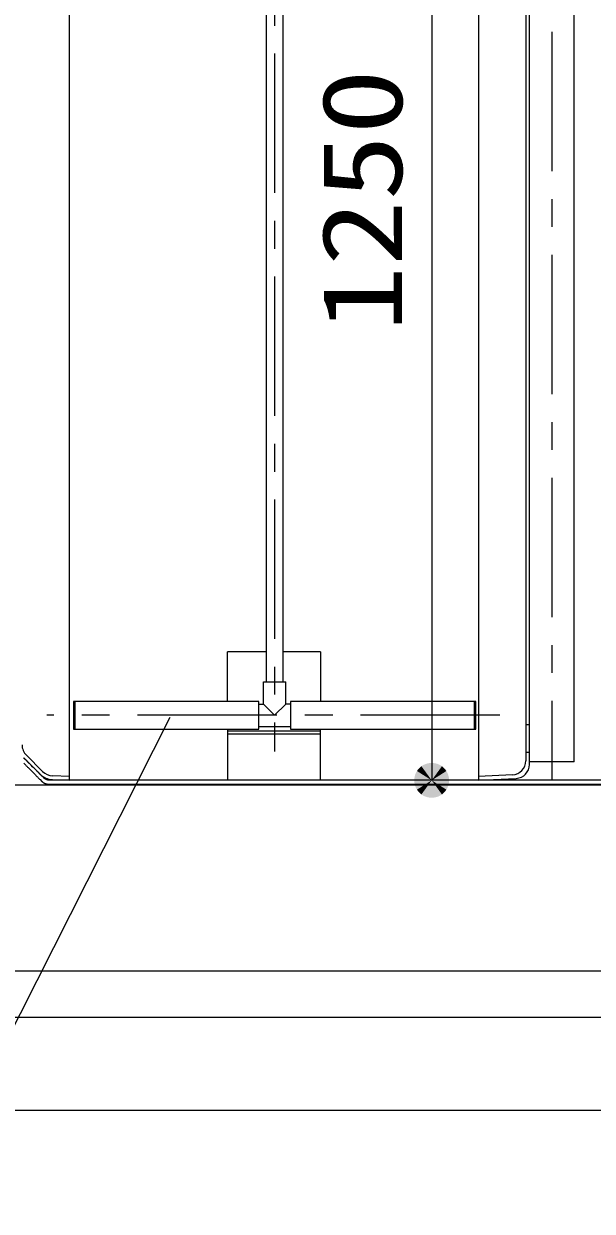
# Model space of a CAD drawing. Units: millimetres, scale not verified. Extents: x -23521 to 8910, y -6308 to 6308.
# Drawn here: x -3885 to -3273, y -3975 to -2697 of the extents above; entities that cross this region are included whole.
import ezdxf
from ezdxf.enums import TextEntityAlignment as Align

# ---------------------------------------------------------------- set-up
doc = ezdxf.new("R2010")
doc.units = ezdxf.units.MM
doc.header["$LTSCALE"] = 30
doc.linetypes.add('CHAIN1', pattern=[8, 5, -1, 1, -1])
for name, color, linetype, lineweight in [('0-1_空気管', 3, 'Continuous', 25), ('0-E_機器', 2, 'Continuous', 25), ('1-8_00クル-フ-6寸法', 132, 'Continuous', 25)]:
    doc.layers.add(name, color=color, linetype=linetype, lineweight=lineweight)
doc.styles.add('ＭＳ ゴシック', font='')
doc.styles.get('ＭＳ ゴシック').set_extended_font_data('MS Gothic')

msp = doc.modelspace()

# ---------------------------------------------------------------- linework, layer by layer
at = {"layer": '0-1_空気管', "linetype": 'CHAIN1'}
for p, q in [((-3316.65, -1985.5), (-3316.65, -3511.09)), ((-3614.84, -2008.89), (-3614.84, -3480.09)), ((-3372.4, -3441.09), (-3860.09, -3441.09))]:
    msp.add_line(p, q, dxfattribs=at)
at = {"layer": '0-1_空気管'}
for p, q in [((-3623.84, -2083.89), (-3623.84, -3405.09)), ((-3605.84, -3405.09), (-3605.84, -2085.81)), ((-3395.65, -2088.21), (-3395.65, -3511.09)), ((-3344.65, -2098.21), (-3344.65, -3490.18)), ((-3340.65, -3493.97), (-3340.65, -2098.21)), ((-3340.65, -3491.09), (-3340.65, -2180.09)), ((-3292.65, -3491.09), (-3292.65, -2180.09)), ((-3665.65, -3426.09), (-3665.65, -3372.97)), ((-3623.84, -3372.97), (-3665.65, -3372.97)), ((-3565.65, -3372.97), (-3605.84, -3372.97)), ((-3565.65, -3372.97), (-3565.65, -3426.09)), ((-3626.84, -3405.09), (-3602.84, -3405.09)), ((-3626.84, -3429.09), (-3626.84, -3405.09)), ((-3602.84, -3429.09), (-3602.84, -3405.09)), ((-3831.34, -3426.09), (-3831.34, -3456.09)), ((-3829.84, -3426.09), (-3829.84, -3456.09)), ((-3631.84, -3429.09), (-3626.84, -3429.09)), ((-3597.84, -3429.09), (-3602.84, -3429.09)), ((-3398.34, -3426.09), (-3597.84, -3426.09)), ((-3399.84, -3456.09), (-3399.84, -3426.09)), ((-3398.34, -3456.09), (-3398.34, -3426.09)), ((-3831.34, -3456.09), (-3631.84, -3456.09)), ((-3665.65, -3456.09), (-3665.65, -3511.09)), ((-3565.65, -3458.09), (-3665.65, -3458.09)), ((-3665.65, -3461.09), (-3565.65, -3461.09)), ((-3631.84, -3453.09), (-3597.84, -3453.09)), ((-3565.65, -3511.09), (-3565.65, -3456.09)), ((-3344.65, -3451.09), (-3340.65, -3451.09)), ((-3884.79, -3486.95), (-3867.29, -3504.45)), ((-3864.46, -3501.62), (-3881.96, -3484.12)), ((-3340.65, -3481.09), (-3344.65, -3481.09)), ((-3292.65, -3491.09), (-3340.65, -3491.09)), ((-3835.65, -3507.08), (-3853.84, -3506.29)), ((-3411.06, -3511.09), (-3490.42, -3511.09)), ((-3358.86, -3505.16), (-3395.65, -3507.08)), ((-3395.65, -3511.09), (-3354.86, -3508.95))]:
    msp.add_line(p, q, dxfattribs=at)
for points in [[(-3854.02, -3510.29), (-3835.65, -3511.09), (-3835.65, -2271.09)], [(-3631.84, -3456.09), (-3631.84, -3426.09), (-3831.34, -3426.09)], [(-3626.84, -3429.09), (-3614.84, -3441.09), (-3602.84, -3429.09)], [(-3597.84, -3426.09), (-3597.84, -3456.09), (-3398.34, -3456.09)], [(-3727.75, -3443.46), (-3996.12, -3974.87), (-4362.95, -3974.87)], [(-3864.25, -3507.5), (-3865.25, -3506.49), (-3865.67, -3506.07), (-3866.12, -3505.62), (-3866.6, -3505.14), (-3868.1, -3503.64), (-3868.61, -3503.13), (-3870.25, -3501.5), (-3870.85, -3500.9), (-3872.92, -3498.83), (-3873.69, -3498.06), (-3874.49, -3497.26), (-3875.29, -3496.46), (-3876.88, -3494.88), (-3877.63, -3494.13), (-3878.32, -3493.43), (-3878.97, -3492.8), (-3881.05, -3490.71), (-3881.5, -3490.27), (-3883.18, -3488.59), (-3883.58, -3488.19), (-3884.9, -3486.86)], [(-3884.87, -3492.55), (-3884.51, -3492.92), (-3884.12, -3493.3), (-3882.52, -3494.9), (-3882.09, -3495.33), (-3881.64, -3495.78), (-3881.16, -3496.25), (-3880.64, -3496.77), (-3880.08, -3497.33), (-3878.07, -3499.34), (-3877.32, -3500.09), (-3876.55, -3500.86), (-3874.25, -3503.15), (-3873.54, -3503.86), (-3872.26, -3505.14), (-3871.68, -3505.72), (-3870.61, -3506.8), (-3870.1, -3507.3), (-3869.61, -3507.79), (-3869.12, -3508.28), (-3867.7, -3509.7), (-3867.26, -3510.14), (-3865.23, -3512.17), (-3865.07, -3512.32), (-3864.93, -3512.46), (-3864.84, -3512.55), (-3864.74, -3512.65), (-3864.63, -3512.75), (-3864.51, -3512.85), (-3864.39, -3512.96), (-3864.26, -3513.07)], [(-3864.26, -3513.07), (-3864.13, -3513.17), (-3864, -3513.27), (-3863.86, -3513.37), (-3863.71, -3513.47), (-3863.54, -3513.57), (-3863.37, -3513.67), (-3863.17, -3513.77), (-3862.96, -3513.88), (-3862.73, -3513.99), (-3862.48, -3514.1), (-3862.23, -3514.22), (-3861.97, -3514.33), (-3861.7, -3514.43), (-3861.44, -3514.53), (-3861.19, -3514.63), (-3860.95, -3514.71), (-3860.72, -3514.78), (-3860.51, -3514.85), (-3860.32, -3514.9), (-3860.13, -3514.94), (-3859.96, -3514.98), (-3859.79, -3515), (-3859.63, -3515.03), (-3859.46, -3515.05), (-3859.3, -3515.06), (-3859.14, -3515.07), (-3858.99, -3515.08), (-3858.84, -3515.09), (-3858.71, -3515.09), (-3166.66, -3515.09)], [(-3166.66, -3511.09), (-3856.93, -3511.09), (-3857.06, -3511.09), (-3857.2, -3511.08), (-3857.35, -3511.08), (-3857.5, -3511.07), (-3857.66, -3511.06), (-3857.83, -3511.04), (-3857.99, -3511.03), (-3858.16, -3511), (-3858.33, -3510.97), (-3858.51, -3510.94), (-3858.69, -3510.89), (-3858.89, -3510.84), (-3859.1, -3510.78), (-3859.32, -3510.7), (-3859.57, -3510.62), (-3859.82, -3510.52), (-3860.08, -3510.42), (-3860.35, -3510.31), (-3860.61, -3510.2), (-3860.86, -3510.09), (-3861.11, -3509.97), (-3861.34, -3509.86), (-3861.55, -3509.76), (-3861.74, -3509.65), (-3861.91, -3509.55), (-3862.08, -3509.45), (-3862.22, -3509.36), (-3862.36, -3509.26), (-3862.5, -3509.15), (-3862.63, -3509.05), (-3862.75, -3508.95), (-3862.87, -3508.84), (-3862.98, -3508.74), (-3863.09, -3508.64), (-3863.19, -3508.55), (-3863.28, -3508.46), (-3863.57, -3508.16), (-3864.25, -3507.5)]]:
    msp.add_lwpolyline(points, dxfattribs=at)
for centre, radius, start, end in [((-3870.65, -3472.81), 16, 180, 225), ((-3853.15, -3490.31), 16, 225, 267.5), ((-3359.65, -3490.18), 15, 273, 0), ((-3355.65, -3493.97), 15, 273, 0), ((-3853.15, -3490.31), 20, 225, 267.5)]:
    msp.add_arc(centre, radius, start, end, dxfattribs=at)
at = {"layer": '0-E_機器'}
for p, q in [((-5910.66, -3516.09), (-2820.63, -3516.09)), ((-5960.66, -3716.09), (-2770.63, -3716.09)), ((-5960.66, -3766.09), (-2770.63, -3766.09)), ((-5960.66, -3866.09), (-2770.63, -3866.09))]:
    msp.add_line(p, q, dxfattribs=at)
at = {"layer": '1-8_00クル-フ-6寸法', "color": 4}
for p in [(-3445.87, -2261.09), (-3374.03, -3511.09)]:
    msp.add_line(p, (-3445.87, -3511.09), dxfattribs=at)
at = {"layer": '1-8_00クル-フ-6寸法'}
for points in [[(-3445.87, -3511.09), (-3462.83, -3503.11), (-3461.7, -3501.05)], [(-3445.87, -3511.09), (-3461.7, -3501.05), (-3460.32, -3499.14)], [(-3445.87, -3511.09), (-3460.32, -3499.14), (-3458.7, -3497.42)], [(-3445.87, -3511.09), (-3458.7, -3497.42), (-3456.89, -3495.92)], [(-3445.87, -3511.09), (-3456.89, -3495.92), (-3454.9, -3494.66)], [(-3445.87, -3511.09), (-3454.9, -3494.66), (-3452.77, -3493.66)], [(-3445.87, -3511.09), (-3452.77, -3493.66), (-3450.53, -3492.93)], [(-3445.87, -3511.09), (-3450.53, -3492.93), (-3448.22, -3492.49)], [(-3445.87, -3511.09), (-3448.22, -3492.49), (-3445.87, -3492.34)], [(-3445.87, -3511.09), (-3445.87, -3492.34), (-3443.52, -3492.49)], [(-3445.87, -3511.09), (-3443.52, -3492.49), (-3441.21, -3492.93)], [(-3445.87, -3511.09), (-3441.21, -3492.93), (-3438.97, -3493.66)], [(-3445.87, -3511.09), (-3438.97, -3493.66), (-3436.84, -3494.66)], [(-3445.87, -3511.09), (-3436.84, -3494.66), (-3434.85, -3495.92)], [(-3445.87, -3511.09), (-3434.85, -3495.92), (-3433.03, -3497.42)], [(-3445.87, -3511.09), (-3433.03, -3497.42), (-3431.42, -3499.14)], [(-3445.87, -3511.09), (-3431.42, -3499.14), (-3430.04, -3501.05)], [(-3445.87, -3511.09), (-3430.04, -3501.05), (-3428.9, -3503.11)], [(-3445.87, -3511.09), (-3464.58, -3509.91), (-3464.29, -3507.58)], [(-3445.87, -3511.09), (-3464.58, -3512.27), (-3464.58, -3509.91)], [(-3445.87, -3511.09), (-3464.29, -3514.61), (-3464.58, -3512.27)], [(-3445.87, -3511.09), (-3464.29, -3507.58), (-3463.7, -3505.3)], [(-3445.87, -3511.09), (-3463.7, -3516.89), (-3464.29, -3514.61)], [(-3445.87, -3511.09), (-3463.7, -3505.3), (-3462.83, -3503.11)], [(-3445.87, -3511.09), (-3462.83, -3519.08), (-3463.7, -3516.89)], [(-3445.87, -3511.09), (-3461.7, -3521.14), (-3462.83, -3519.08)], [(-3445.87, -3511.09), (-3460.32, -3523.04), (-3461.7, -3521.14)], [(-3445.87, -3511.09), (-3458.7, -3524.76), (-3460.32, -3523.04)], [(-3445.87, -3511.09), (-3456.89, -3526.26), (-3458.7, -3524.76)], [(-3445.87, -3511.09), (-3454.9, -3527.52), (-3456.89, -3526.26)], [(-3445.87, -3511.09), (-3452.77, -3528.53), (-3454.9, -3527.52)], [(-3445.87, -3511.09), (-3450.53, -3529.25), (-3452.77, -3528.53)], [(-3445.87, -3511.09), (-3448.22, -3529.69), (-3450.53, -3529.25)], [(-3445.87, -3511.09), (-3445.87, -3529.84), (-3448.22, -3529.69)], [(-3445.87, -3511.09), (-3428.9, -3503.11), (-3428.04, -3505.3)], [(-3445.87, -3511.09), (-3428.04, -3505.3), (-3427.45, -3507.58)], [(-3445.87, -3511.09), (-3427.45, -3507.58), (-3427.16, -3509.91)], [(-3445.87, -3511.09), (-3427.16, -3509.91), (-3427.16, -3512.27)], [(-3445.87, -3511.09), (-3443.52, -3529.69), (-3445.87, -3529.84)], [(-3445.87, -3511.09), (-3441.21, -3529.25), (-3443.52, -3529.69)], [(-3445.87, -3511.09), (-3438.97, -3528.53), (-3441.21, -3529.25)], [(-3445.87, -3511.09), (-3436.84, -3527.52), (-3438.97, -3528.53)], [(-3445.87, -3511.09), (-3434.85, -3526.26), (-3436.84, -3527.52)], [(-3445.87, -3511.09), (-3433.03, -3524.76), (-3434.85, -3526.26)], [(-3445.87, -3511.09), (-3431.42, -3523.04), (-3433.03, -3524.76)], [(-3445.87, -3511.09), (-3430.04, -3521.14), (-3431.42, -3523.04)], [(-3445.87, -3511.09), (-3428.9, -3519.08), (-3430.04, -3521.14)], [(-3445.87, -3511.09), (-3428.04, -3516.89), (-3428.9, -3519.08)], [(-3445.87, -3511.09), (-3427.45, -3514.61), (-3428.04, -3516.89)], [(-3445.87, -3511.09), (-3427.16, -3512.27), (-3427.45, -3514.61)]]:
    msp.add_solid(points, dxfattribs=at)

# ---------------------------------------------------------------- texts
at = {"layer": '1-8_00クル-フ-6寸法', "color": 3, "style": 'ＭＳ ゴシック', "width": 1.2}
msp.add_text('1250', height=86.66, rotation=90, dxfattribs=at).set_placement((-3451.71, -3028.38), align=Align.BOTTOM_LEFT)

doc.saveas('drawing.dxf')
